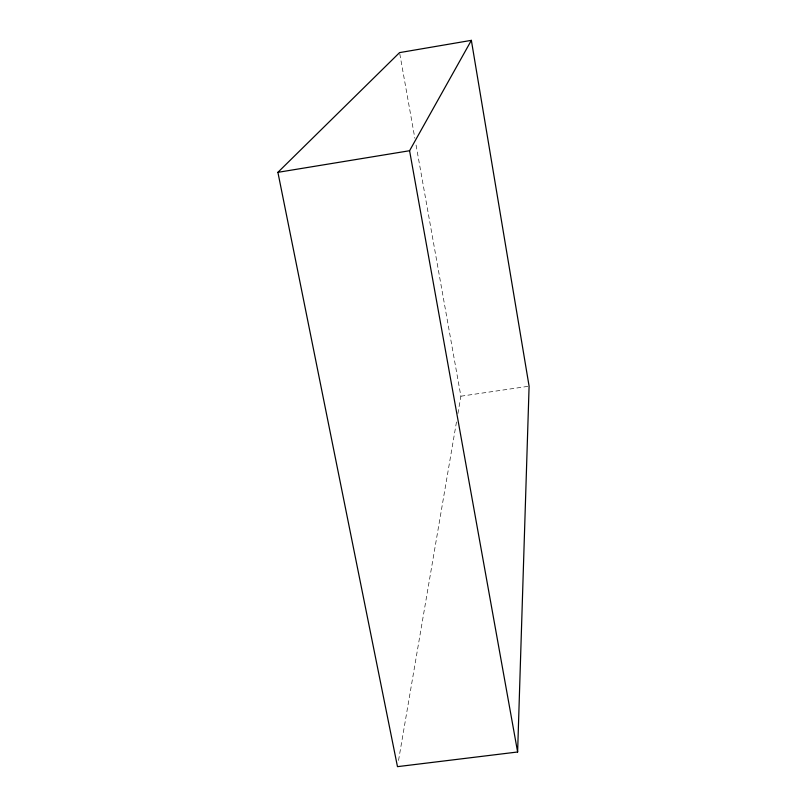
<?xml version="1.0" encoding="UTF-8"?>
<svg xmlns="http://www.w3.org/2000/svg" width="807" height="807" viewBox="0 0 807 807"><rect width="100%" height="100%" fill="white"/><g stroke="black" fill="none" stroke-linecap="round" stroke-linejoin="round"><path stroke-width="0.61" stroke-dasharray="4.04 3.03" d="M398.537 760.456L456.651 420.982M457.922 413.547L460.888 396.207L415.726 143.172M460.888 396.207L527.869 386.382M399.788 53.857L414.848 138.209"/><path stroke-width="1.21" d="M517.62 751.993L529.099 386.2L471.359 40.35L399.566 52.616L277.901 172.335L397.478 766.65L517.62 751.993L409.583 150.727L471.359 40.35M277.901 172.335L409.583 150.727"/></g></svg>
